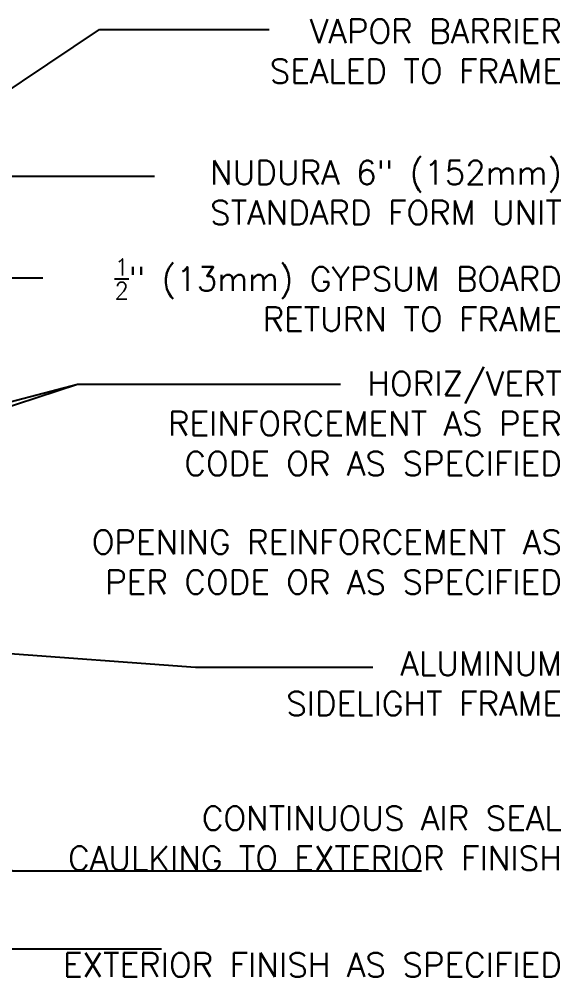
# Model space of a CAD drawing. Header units: inches. Extents: x 2949.9 to 3000.2, y 478.1 to 536.
# Drawn here: x 2983.24 to 3000.16, y 506.02 to 535.95 of the extents above; entities that cross this region are included whole.
import ezdxf

# ---------------------------------------------------------------- set-up
doc = ezdxf.new("R2010")
doc.units = ezdxf.units.IN
doc.header["$LTSCALE"] = 0.5
doc.header["$MEASUREMENT"] = 0
doc.layers.add('TEXT', color=4, linetype='CONTINUOUS')
doc.styles.add('DIM', font='romans.shx', dxfattribs={"width": 0.7})
doc.styles.get("Standard").update_dxf_attribs({"font": 'romans.shx'})
doc.dimstyles.new('ext_12', dxfattribs={"dimscale": 12, "dimtxt": 0.09375, "dimasz": 0.09375, "dimexe": 0.09375, "dimexo": 0.0625, "dimgap": 0.0625, "dimtad": 1, "dimdec": 1, "dimzin": 3, "dimdsep": 46, "dimlunit": 4, "dimtxsty": 'DIM', "dimcen": 0.09, "dimdle": 0.09375, "dimclrt": 4, "dimadec": 0, "dimazin": 0, "dimtfac": 1, "dimtdec": 1, "dimtmove": 2, "dimatfit": 3, "dimfxl": 0, "dimfrac": 2, "dimtolj": 1, "dimtzin": 0, "dimarcsym": 0})

msp = doc.modelspace()

# ---------------------------------------------------------------- texts
at = {"layer": 'TEXT', "char_height": 0.75, "attachment_point": 6}
for s, insert, width in [('\\A1; VAPOR BARRIER SEALED TO FRAME', (3000.196, 534.952), 12.01198), ('\\A1;NUDURA 6" (152mm) STANDARD FORM UNIT', (3000.196, 530.532), 17.3617), ('\\A1;{\\H0.7x;\\S1/2;}" (13mm) GYPSUM BOARD\\PRETURN TO FRAME', (3000.196, 527.332), 17.3617), ('\\A1;HORIZ/VERT REINFORCEMENT AS PER CODE OR AS SPECIFIED', (3000.196, 523.313), 15.41347), ('\\A1;OPENING REINFORCEMENT AS PER CODE OR AS SPECIFIED', (3000.196, 518.985), 17.3617), ('\\A1;ALUMINUM \\PSIDELIGHT FRAME', (3000.196, 515.184), 17.3617), ('\\A1;CONTINUOUS AIR SEAL CAULKING TO EXTERIOR FINISH', (3000.196, 510.352), 17.3617), ('\\A1;EXTERIOR FINISH AS SPECIFIED', (3000.196, 506.394), 17.3617)]:
    msp.add_mtext(s, dxfattribs=dict(at, insert=insert, width=width))

# ---------------------------------------------------------------- leaders
at = {"layer": 'TEXT'}
for points in [[(2968.135, 523.851), (2985.744, 535.627), (2991.048, 535.627)], [(2969.329, 522.684), (2982.086, 531.042), (2987.46, 531.042)], [(2973.634, 523.707), (2980.212, 527.869), (2983.973, 527.869)], [(2960.619, 518.207), (2985.056, 524.54), (2993.281, 524.54)], [(2967.409, 518.79), (2985.056, 524.54)], [(2976.009, 516.643), (2988.745, 515.701), (2994.29, 515.701)], [(2973.259, 513.957), (2983.035, 509.333), (2995.813, 509.333)], [(2970.621, 512.269), (2981.99, 506.891), (2987.686, 506.891)]]:
    msp.add_leader(points, dimstyle='ext_12', override={"dimgap": 0.0625, "dimtad": 0}, dxfattribs=at)

doc.saveas('drawing.dxf')
